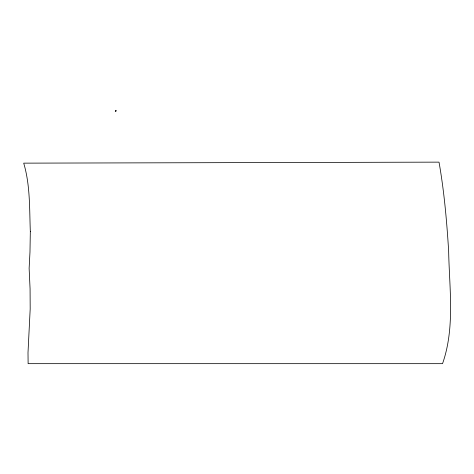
<?xml version="1.0" encoding="UTF-8"?>
<svg xmlns="http://www.w3.org/2000/svg" width="474" height="474" viewBox="0 0 474 474"><rect width="100%" height="100%" fill="white"/><g stroke="black" fill="none" stroke-linecap="round" stroke-linejoin="round"><path stroke-width="0.71" d="M30.318 231.579L29.981 252.008L29.127 268.367L30.075 288.873L30.182 309.03L28.002 352.686L28.12 363.665L442.532 363.671C455.188 327.759 449.316 288.429 448.653 251.113C446.792 221.334 444.209 191.537 439.019 162.138L23.7 163.145C30.3 185.216 29.441 208.797 30.318 231.579M115.988 110.329L115.988 111.337L115.253 111.337L115.988 110.329"/></g></svg>
